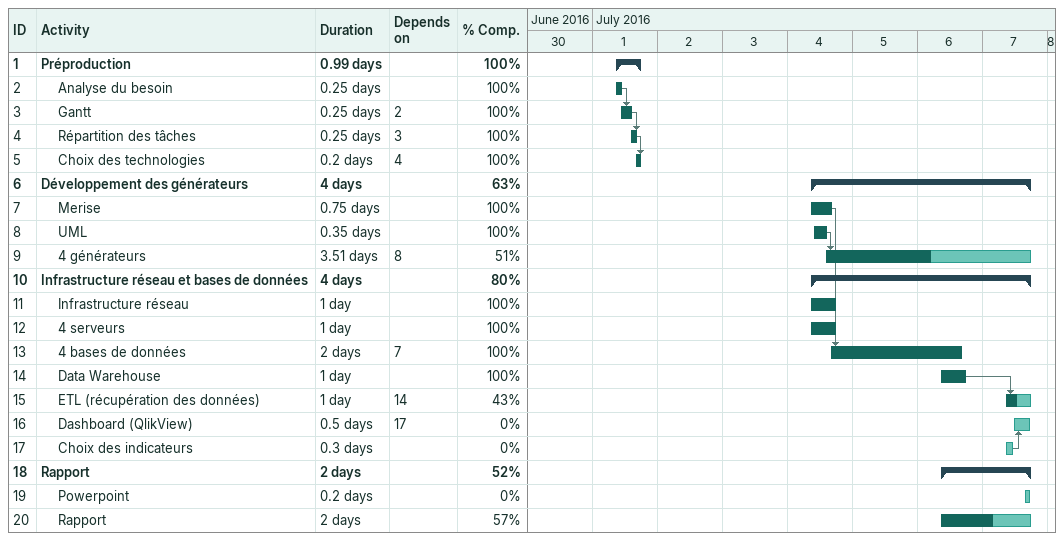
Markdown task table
| ID | Level | Task | Duration | Start | Finish | Predecessors | % complete |
|---|---|---|---|---|---|---|---|
| 1 | 1 | **Préproduction** | 0.99d | 2016-07-01 | 2016-07-01 |  | 100 |
| 2 | 2 | Analyse du besoin | 0.25d | 2016-07-01 | 2016-07-01 |  | 100 |
| 3 | 2 | Gantt | 0.25d | 2016-07-01 | 2016-07-01 | 2 | 100 |
| 4 | 2 | Répartition des tâches | 0.25d | 2016-07-01 | 2016-07-01 | 3 | 100 |
| 5 | 2 | Choix des technologies | 0.2d | 2016-07-01 | 2016-07-01 | 4 | 100 |
| 6 | 1 | **Développement des générateurs** | 4d | 2016-07-04 | 2016-07-07 |  | 63 |
| 7 | 2 | Merise | 0.75d | 2016-07-04 | 2016-07-04 |  | 100 |
| 8 | 2 | UML | 0.35d | 2016-07-04 | 2016-07-04 |  | 100 |
| 9 | 2 | 4 générateurs | 3.51d | 2016-07-04 | 2016-07-07 | 8 | 51 |
| 10 | 1 | **Infrastructure réseau et bases de données** | 4d | 2016-07-04 | 2016-07-07 |  | 80 |
| 11 | 2 | Infrastructure réseau | 1d | 2016-07-04 | 2016-07-04 |  | 100 |
| 12 | 2 | 4 serveurs | 1d | 2016-07-04 | 2016-07-04 |  | 100 |
| 13 | 2 | 4 bases de données | 2d | 2016-07-04 | 2016-07-06 | 7 | 100 |
| 14 | 2 | Data Warehouse | 1d | 2016-07-06 | 2016-07-06 |  | 100 |
| 15 | 2 | ETL (récupération des données) | 1d | 2016-07-07 | 2016-07-07 | 14 | 43 |
| 16 | 2 | Dashboard (QlikView) | 0.5d | 2016-07-07 | 2016-07-07 | 17 | 0 |
| 17 | 2 | Choix des indicateurs | 0.3d | 2016-07-07 | 2016-07-07 |  | 0 |
| 18 | 1 | **Rapport** | 2d | 2016-07-06 | 2016-07-07 |  | 52 |
| 19 | 2 | Powerpoint | 0.2d | 2016-07-07 | 2016-07-07 |  | 0 |
| 20 | 2 | Rapport | 2d | 2016-07-06 | 2016-07-07 |  | 57 |
